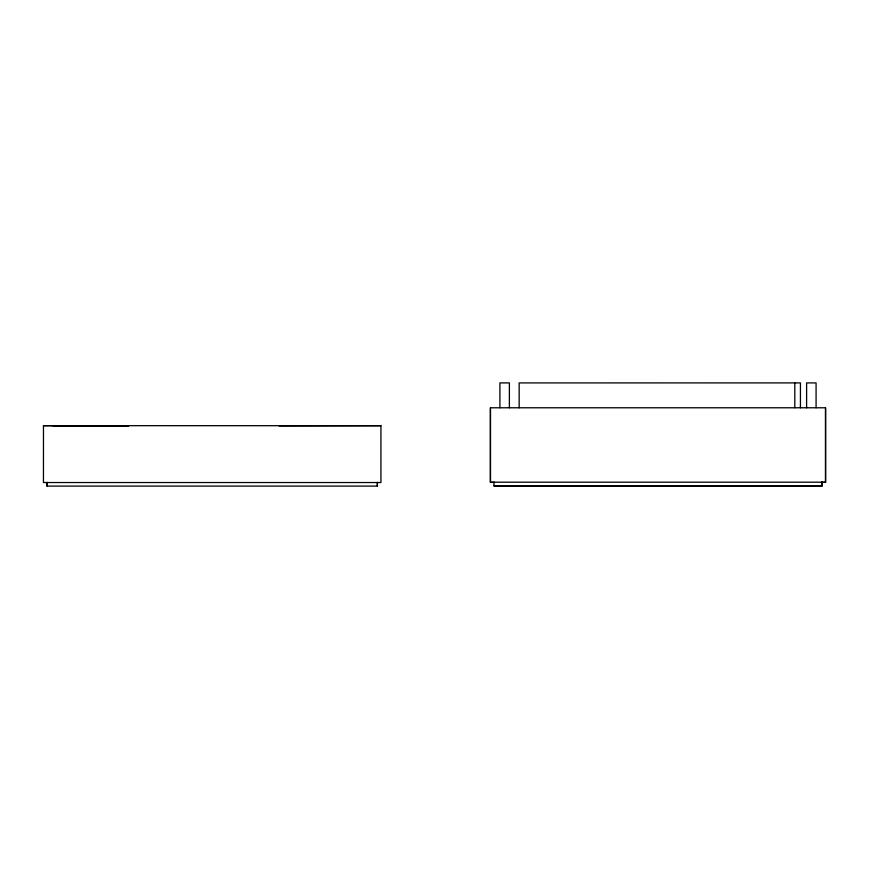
<?xml version="1.0" encoding="UTF-8"?>
<svg xmlns="http://www.w3.org/2000/svg" width="869" height="869" viewBox="0 0 869 869"><rect width="100%" height="100%" fill="white"/><g stroke="black" fill="none" stroke-linecap="round" stroke-linejoin="round"><path stroke-width="1.3" d="M380.937 425.701L380.937 482.534L43.45 482.534L43.472 425.669L380.937 425.701L279.101 425.94M52.955 425.821L128.721 425.94L43.472 425.669M377.385 486.01L377.385 482.458L377.385 486.097L47.002 486.097L47.002 482.447L47.002 486.097M821.477 482.382L825.55 482.382L825.55 407.778L490.431 407.778L490.431 482.382L494.504 482.382M493.983 482.371L493.983 485.977L821.998 485.934L821.998 482.197L821.998 485.934M499.903 407.778L499.903 382.903L509.386 382.903L509.386 407.778M806.606 407.778L806.606 382.914L816.078 382.914L816.078 407.778M825.55 482.382L825.55 407.778M825.55 482.186L490.431 482.186L490.431 407.778M493.983 485.793L821.998 485.793M512.938 485.934L647.362 485.934M800.436 407.778L800.436 382.903L519.162 382.914L519.162 407.778M794.809 382.914L794.809 407.778"/></g></svg>
